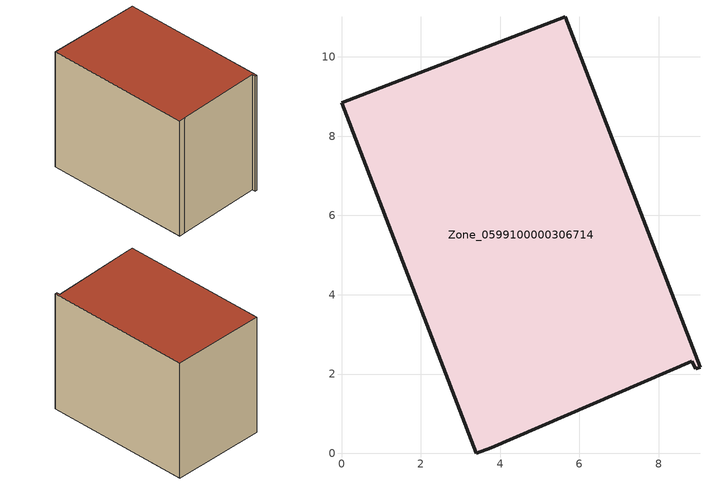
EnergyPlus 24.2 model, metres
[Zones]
Zone_0599100000306714
 floor ground (C_G): 8.94,2.13 8.84,2.33 3.78,0.14 3.4,0 0,8.84 5.65,11.01 9.04,2.17 z0
 wall outside (C_F): 8.94,2.13 9.04,2.17 5.65,11.01 0,8.84 3.4,0 3.78,0.14 8.84,2.33 8.94,2.13 z0:7.69
 roof outside (C_R): 8.84,2.33 8.94,2.13 9.04,2.17 5.65,11.01 0,8.84 3.4,0 3.78,0.14 z7.69
[BUILDING]
Pand.0599100000306714: North Axis=0; Terrain=City; Loads Convergence Tolerance Value=0.04; Temperature Convergence Tolerance Value=0.4; Solar Distribution=FullExterior; Maximum Number of Warmup Days=25; Minimum Number of Warmup Days=1
[Site:Location]
Rotterdam.The.Hague.AP_ZH_NLD Design_Conditions: Latitude=51.96; Longitude=4.45; Time Zone=1; Elevation=-4.5
[SITE:GROUNDTEMPERATURE:BUILDINGSURFACE]
18, 18, 18, 18, 18, 18, 18, 18, 18, 18, 18, 18
[MATERIAL] Thermal Absorptance=0.9; Solar Absorptance=0.7; Visible Absorptance=0.7
Name | Roughness | Thickness | Conductivity | Density | Specific Heat
G.TI.1975-1991 | MediumSmooth | 0.15 | 0.288461 | 540 | 1210
F.TI.1975-1991 | Rough | 0.3 | 0.230769 | 1920 | 840
R.TI.1975-1991 | MediumRough | 0.2 | 0.153846 | 1500 | 1000
[CONSTRUCTION]
C_G: G.TI.1975-1991
C_F: F.TI.1975-1991
C_R: R.TI.1975-1991
[ZONE]
Zone_0599100000306714: Type=1; Multiplier=1; Ceiling Height=Autocalculate; Volume=Autocalculate; Floor Area=autocalculate; Part of Total Floor Area=Yes
[ZONEINFILTRATION:DESIGNFLOWRATE]
Infil_Zone_0599100000306714: Zone or ZoneList or Space or SpaceList=Zone_0599100000306714; Schedule=AlwaysOn; Design Flow Rate Calculation Method=Flow/Area; Flow Rate per Floor Area=0.003; Constant Term Coefficient=1; Temperature Term Coefficient=0; Velocity Term Coefficient=0; Velocity Squared Term Coefficient=0
[HVACTEMPLATE:ZONE:IDEALLOADSAIRSYSTEM]
Zone_0599100000306714: Maximum Heating Supply Air Temperature=50; Minimum Cooling Supply Air Temperature=13; Maximum Heating Supply Air Humidity Ratio=0.0156; Minimum Cooling Supply Air Humidity Ratio=0.0077; Heating Limit=NoLimit; Cooling Limit=NoLimit; Dehumidification Control Type=ConstantSensibleHeatRatio; Cooling Sensible Heat Ratio=0.7; Dehumidification Setpoint=60; Humidification Control Type=None; Humidification Setpoint=30; Outdoor Air Method=None; Outdoor Air Flow Rate per Person=0.00944; Outdoor Air Flow Rate per Zone Floor Area=0; Outdoor Air Flow Rate per Zone=0; Demand Controlled Ventilation Type=None; Outdoor Air Economizer Type=NoEconomizer; Heat Recovery Type=None; Sensible Heat Recovery Effectiveness=0.7; Latent Heat Recovery Effectiveness=0.65
[ZONECONTROL:THERMOSTAT]
ThermostatControl_Zone_0599100000306714: Zone or ZoneList=Zone_0599100000306714; Control Type Schedule=DualSetpointControlType; Control 1=Thermostat_Zone_0599100000306714; Temperature Difference Between Cutout And Setpoint=0
[THERMOSTATSETPOINT:DUALSETPOINT]
Thermostat_Zone_0599100000306714: Heating Setpoint Temperature Schedule=HeatingSetpoint_Zone_0599100000306714; Cooling Setpoint Temperature Schedule=CoolingSetpoint_Zone_0599100000306714
[SCHEDULE:COMPACT]
HeatingSetpoint_Zone_0599100000306714: Through: 12/31, For: AllDays, Until: 24:00, 21
CoolingSetpoint_Zone_0599100000306714: Through: 12/31, For: AllDays, Until: 24:00, 24
DualSetpointControlType: Through: 12/31, For: AllDays, Until: 24:00, 4
AlwaysOn: Through: 12/31, For: AllDays, Until: 24:00, 1
